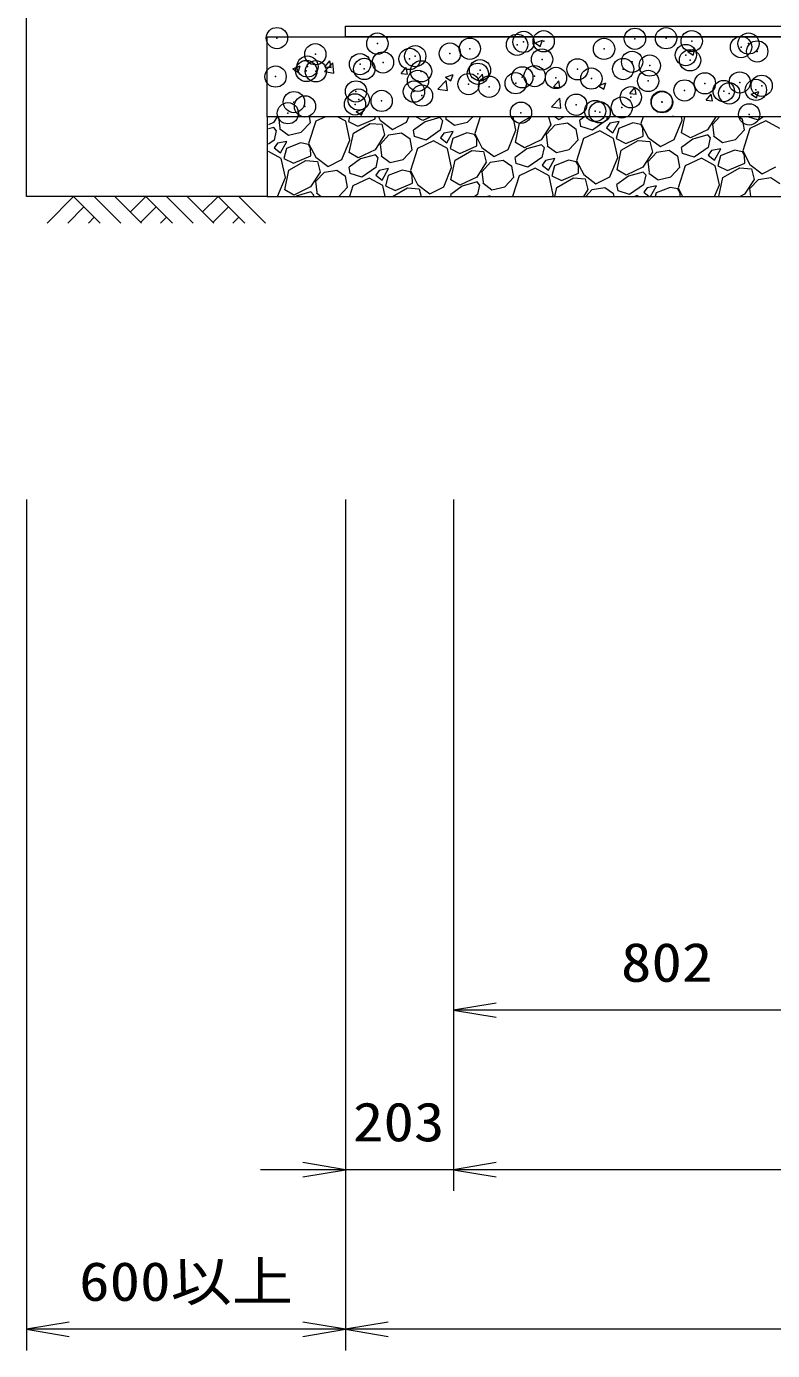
# Model space of a CAD drawing. Units: millimetres at full size. Extents: x 0 to 33600, y -55520 to -31760.
# Drawn here: x 17105 to 18508, y -42456 to -39966 of the extents above; entities that cross this region are included whole.
import ezdxf
from ezdxf.enums import TextEntityAlignment as Align

# ---------------------------------------------------------------- set-up
doc = ezdxf.new("R2010")
doc.units = ezdxf.units.MM
doc.header["$LTSCALE"] = 80.0044
doc.header["$PDMODE"] = 32
doc.header["$PDSIZE"] = 40
for name, color, linetype, lineweight in [('0_2', 4, 'Continuous', 13), ('寸法', 6, 'Continuous', 13), ('ﾊｯﾁﾝｸﾞ', 4, 'Continuous', 9)]:
    doc.layers.add(name, color=color, linetype=linetype, lineweight=lineweight)
doc.styles.add('ＭＳ ゴシック', font='')
doc.styles.get('ＭＳ ゴシック').set_extended_font_data('MS Gothic')

# ---------------------------------------------------------------- blocks, each defined once
blk = doc.blocks.new('open_arrow')
at = {"color": 0, "linetype": 'Continuous', "lineweight": -2}
blk.add_lwpolyline([(7.5, 1.25), (0, 0), (7.5, -1.25)], dxfattribs=at)

msp = doc.modelspace()

# ---------------------------------------------------------------- linework, layer by layer
at = {"layer": '0_2'}
msp.add_lwpolyline([(17557.5, -40286), (17105, -40286), (17105, -38283)], dxfattribs=at)
at = {"layer": '0_2', "color": 7}
for points in [[(17705, -39966), (18782.5, -39966), (18782.5, -39986), (17705, -39986)], [(17557.5, -39986), (18782.5, -39986), (18782.5, -40569), (20182.5, -40569), (20182.5, -39986), (27440.5, -39986), (26262.5, -39986), (27587.5, -39986), (27587.5, -40136), (26412.5, -40136), (27588, -40136), (20332.5, -40136), (20332.5, -40719), (18632.5, -40719), (18632.5, -40136), (17557.5, -40136)], [(17557.5, -40286), (18632.5, -40286), (18632.5, -40136), (17557.5, -40136)]]:
    msp.add_lwpolyline(points, close=True, dxfattribs=at)
at = {"layer": '寸法'}
for p, q in [((17105, -40856), (17105, -42456)), ((17705, -40856), (17705, -42456)), ((17705, -40856), (17705, -42156)), ((17705, -40856), (17705, -42456)), ((17908, -40856), (17908, -42156)), ((17908, -40856), (17908, -41856)), ((17908, -40856), (17908, -42156)), ((18710, -41816), (17908, -41816)), ((18068, -42116), (17545, -42116)), ((27237, -42116), (17908, -42116)), ((17705, -42416), (17105, -42416)), ((27440, -42416), (17705, -42416))]:
    msp.add_line(p, q, dxfattribs=at)
at = {"layer": 'ﾊｯﾁﾝｸﾞ'}
for p, q in [((17780.93, -39986), (17783.85, -39987.97)), ((17783.85, -39987.97), (17784.51, -39986)), ((18061.33, -39997.28), (18075.33, -39991.9)), ((18061.33, -39997.28), (18071.28, -40003.99)), ((18071.28, -40003.99), (18075.33, -39991.9)), ((18348.75, -40013.3), (18362.76, -40007.92)), ((18358.7, -40020.01), (18362.76, -40007.92)), ((17665.9, -40042.43), (17675.54, -40030.94)), ((17677.85, -40043.48), (17675.54, -40030.94)), ((18348.75, -40013.3), (18358.7, -40020.01)), ((17605.86, -40045.77), (17619.86, -40040.39)), ((17605.86, -40045.77), (17615.81, -40052.48)), ((17615.81, -40052.48), (17619.86, -40040.39)), ((17665.28, -40051.14), (17683.07, -40053.9)), ((17665.32, -40051.1), (17680.9, -40034.86)), ((17665.9, -40042.43), (17677.85, -40043.48)), ((17683.07, -40053.9), (17680.86, -40034.91)), ((17809.35, -40054.98), (17818.99, -40043.49)), ((17809.35, -40054.98), (17821.3, -40056.03)), ((17821.3, -40056.03), (17818.99, -40043.49)), ((17893.28, -40061.79), (17907.29, -40056.41)), ((17903.23, -40068.5), (17907.29, -40056.41)), ((17952.8, -40067.53), (17962.44, -40056.04)), ((17964.75, -40068.58), (17962.44, -40056.04)), ((17878.77, -40084.2), (17894.35, -40067.97)), ((17893.28, -40061.79), (17903.23, -40068.5)), ((17896.52, -40087.01), (17894.31, -40068.01)), ((17952.8, -40067.53), (17964.75, -40068.58)), ((18096.25, -40080.08), (18105.89, -40068.59)), ((18096.25, -40080.08), (18108.21, -40081.13)), ((18108.2, -40081.13), (18105.89, -40068.6)), ((18180.71, -40077.8), (18194.71, -40072.43)), ((18180.71, -40077.8), (18190.66, -40084.51)), ((18190.66, -40084.51), (18194.71, -40072.43)), ((18239.7, -40092.64), (18249.35, -40081.14)), ((18251.66, -40093.68), (18249.34, -40081.15)), ((17878.73, -40084.25), (17896.52, -40087.01)), ((18092.22, -40117.31), (18107.8, -40101.07)), ((18109.97, -40120.11), (18107.76, -40101.12)), ((18239.7, -40092.63), (18251.66, -40093.68)), ((18383.16, -40105.19), (18392.8, -40093.69)), ((18383.16, -40105.19), (18395.11, -40106.23)), ((18395.11, -40106.23), (18392.8, -40093.7)), ((18468.14, -40093.82), (18482.14, -40088.45)), ((18468.14, -40093.82), (18478.08, -40100.53)), ((18478.08, -40100.53), (18482.14, -40088.45)), ((17725.24, -40126.29), (17739.24, -40120.92)), ((17725.24, -40126.29), (17735.19, -40133)), ((17735.19, -40133), (17739.24, -40120.92)), ((18092.18, -40117.35), (18109.97, -40120.11)), ((17569.34, -40146.92), (17560, -40151.36)), ((17569.9, -40156.29), (17560, -40159.13)), ((17576.26, -40136), (17569.34, -40146.92)), ((17574.61, -40161.66), (17569.9, -40156.29)), ((17579.36, -40136.28), (17579.62, -40136)), ((17581.89, -40157.46), (17579.36, -40136.28)), ((17621.86, -40165.09), (17638.97, -40147.13)), ((17648.86, -40144.66), (17635.67, -40186.22)), ((17638.97, -40147.13), (17636.94, -40136)), ((17667.22, -40136), (17648.86, -40144.66)), ((17705.3, -40144.4), (17689.86, -40136)), ((17713.1, -40180.31), (17705.3, -40144.4)), ((17712.67, -40136), (17710.33, -40144.73)), ((17710.33, -40144.73), (17728.43, -40153.68)), ((17719.81, -40166.74), (17751.33, -40148.54)), ((17728.43, -40153.68), (17760.84, -40139.82)), ((17751.33, -40148.54), (17773.39, -40150.35)), ((17760.84, -40139.82), (17760.78, -40136)), ((17767.12, -40136), (17770.41, -40142.38)), ((17770.41, -40142.38), (17793.41, -40159.81)), ((17773.39, -40150.35), (17778.34, -40170.13)), ((17793.41, -40159.81), (17819.57, -40146.33)), ((17819.57, -40146.33), (17823.8, -40136)), ((17854.64, -40145.48), (17833, -40161.2)), ((17850.12, -40143.24), (17837.45, -40136)), ((17865.34, -40136), (17850.12, -40143.24)), ((17882.39, -40137.54), (17854.64, -40145.48)), ((17887.1, -40142.9), (17882.39, -40137.54)), ((17887.1, -40142.9), (17883.19, -40161.32)), ((17893.16, -40139.4), (17910.24, -40152.17)), ((17894.38, -40138.7), (17894.05, -40136)), ((17910.24, -40152.17), (17934.35, -40146.34)), ((17934.35, -40146.34), (17944.2, -40136)), ((17958.14, -40136), (17948.16, -40167.46)), ((18025.58, -40161.56), (18020.03, -40136)), ((18024.47, -40184.83), (18032.3, -40147.98)), ((18032.3, -40147.98), (18053.05, -40136)), ((18090.83, -40151.37), (18073.07, -40179.41)), ((18083.09, -40168.77), (18098.99, -40151.51)), ((18086.98, -40136), (18090.83, -40151.37)), ((18098.99, -40151.51), (18122.59, -40147.58)), ((18099.22, -40136), (18105.89, -40141.06)), ((18105.89, -40141.06), (18115.7, -40136)), ((18122.59, -40147.58), (18138.97, -40159.14)), ((18154.36, -40136), (18145.49, -40142.44)), ((18147.45, -40154.24), (18145.49, -40142.44)), ((18169.19, -40161.09), (18147.45, -40154.24)), ((18195.68, -40142.57), (18169.19, -40161.09)), ((18197.07, -40136), (18195.68, -40142.57)), ((18202.3, -40148.44), (18195.91, -40156.98)), ((18195.91, -40156.98), (18207.76, -40166.3)), ((18219.65, -40144.89), (18202.3, -40148.44)), ((18207.76, -40166.3), (18219.65, -40144.89)), ((18245.54, -40147.73), (18219.19, -40158.09)), ((18260.14, -40150.62), (18245.54, -40147.73)), ((18264.34, -40157.89), (18260.14, -40150.62)), ((18264.68, -40136), (18260.65, -40148.7)), ((18260.65, -40148.7), (18274.14, -40174.86)), ((18319.5, -40136), (18321.25, -40134.18)), ((18321.41, -40136), (18321.2, -40134.22)), ((18323.3, -40178.81), (18338.07, -40142.8)), ((18338.07, -40142.8), (18336.59, -40136)), ((18336.96, -40166.08), (18343.34, -40136)), ((18401.17, -40136), (18385.56, -40160.65)), ((18395.58, -40150.01), (18408.49, -40136)), ((18398.11, -40171.19), (18395.58, -40150.01)), ((18445.24, -40136), (18451.45, -40140.39)), ((18455.19, -40160.86), (18451.45, -40140.39)), ((18481.68, -40142.34), (18461.57, -40136)), ((18495.58, -40144.01), (18465.08, -40158.39)), ((18490.74, -40136), (18481.68, -40142.34)), ((18521.51, -40158.13), (18495.58, -40144.01)), ((17570.7, -40180.08), (17560, -40187.57)), ((17574.61, -40161.66), (17570.7, -40180.08)), ((17594.68, -40182.4), (17577.33, -40185.96)), ((17580.68, -40158.16), (17597.75, -40170.93)), ((17582.79, -40203.82), (17594.68, -40182.4)), ((17597.75, -40170.93), (17621.86, -40165.09)), ((17698.32, -40216.33), (17713.1, -40180.31)), ((17711.98, -40203.59), (17719.81, -40166.74)), ((17778.34, -40170.13), (17760.58, -40198.16)), ((17770.61, -40187.53), (17786.51, -40170.26)), ((17786.51, -40170.26), (17810.1, -40166.34)), ((17810.1, -40166.34), (17826.48, -40177.9)), ((17830.22, -40198.37), (17826.48, -40177.9)), ((17834.97, -40173), (17833, -40161.2)), ((17856.7, -40179.85), (17834.97, -40173)), ((17870.6, -40181.52), (17840.1, -40195.9)), ((17883.19, -40161.32), (17856.7, -40179.85)), ((17896.54, -40195.65), (17870.6, -40181.52)), ((17889.81, -40167.2), (17883.43, -40175.74)), ((17883.43, -40175.74), (17895.28, -40185.06)), ((17907.16, -40163.65), (17889.81, -40167.2)), ((17895.28, -40185.06), (17907.16, -40163.65)), ((17906.7, -40176.85), (17901.58, -40195.97)), ((17933.05, -40166.49), (17906.7, -40176.85)), ((17947.65, -40169.37), (17933.05, -40166.49)), ((17951.85, -40176.65), (17947.65, -40169.37)), ((17948.16, -40167.46), (17961.65, -40193.62)), ((17952.09, -40191.06), (17951.85, -40176.65)), ((18010.81, -40197.57), (18025.58, -40161.56)), ((18073.07, -40179.41), (18041.36, -40194.48)), ((18085.62, -40189.94), (18083.09, -40168.77)), ((18125.59, -40197.58), (18142.7, -40179.62)), ((18142.7, -40179.62), (18138.97, -40159.14)), ((18152.59, -40177.14), (18139.4, -40218.7)), ((18183.09, -40162.77), (18152.59, -40177.14)), ((18209.03, -40176.89), (18183.09, -40162.77)), ((18216.83, -40212.8), (18209.03, -40176.89)), ((18219.19, -40158.09), (18214.06, -40177.22)), ((18214.06, -40177.22), (18232.16, -40186.17)), ((18223.54, -40199.23), (18255.06, -40181.03)), ((18232.16, -40186.17), (18264.57, -40172.3)), ((18255.06, -40181.03), (18277.12, -40182.84)), ((18264.57, -40172.3), (18264.34, -40157.89)), ((18274.14, -40174.86), (18297.14, -40192.3)), ((18297.14, -40192.3), (18323.3, -40178.81)), ((18358.37, -40177.96), (18336.73, -40193.69)), ((18353.85, -40175.73), (18336.96, -40166.08)), ((18385.56, -40160.65), (18353.85, -40175.73)), ((18386.12, -40170.02), (18358.37, -40177.96)), ((18390.83, -40175.39), (18386.12, -40170.02)), ((18390.83, -40175.39), (18386.92, -40193.81)), ((18396.89, -40171.89), (18413.97, -40184.66)), ((18413.97, -40184.66), (18438.08, -40178.82)), ((18438.08, -40178.82), (18455.19, -40160.86)), ((18465.08, -40158.39), (18451.89, -40199.95)), ((17584.05, -40214.4), (17560, -40201.31)), ((17577.33, -40185.96), (17570.94, -40194.49)), ((17570.94, -40194.49), (17582.79, -40203.82)), ((17594.21, -40195.6), (17589.09, -40214.73)), ((17620.56, -40185.24), (17594.21, -40195.6)), ((17635.16, -40188.13), (17620.56, -40185.24)), ((17639.36, -40195.4), (17635.16, -40188.13)), ((17635.67, -40186.22), (17649.16, -40212.38)), ((17639.6, -40209.82), (17639.36, -40195.4)), ((17728.87, -40213.24), (17711.98, -40203.59)), ((17760.58, -40198.16), (17728.87, -40213.24)), ((17761.15, -40207.54), (17733.4, -40215.48)), ((17765.86, -40212.9), (17761.15, -40207.54)), ((17773.13, -40208.7), (17770.61, -40187.53)), ((17813.11, -40216.34), (17830.22, -40198.37)), ((17840.1, -40195.9), (17826.92, -40237.46)), ((17904.34, -40231.56), (17896.54, -40195.65)), ((17901.58, -40195.97), (17919.68, -40204.92)), ((17911.05, -40217.98), (17942.58, -40199.78)), ((17919.68, -40204.92), (17952.09, -40191.06)), ((17942.58, -40199.78), (17964.64, -40201.6)), ((17961.65, -40193.62), (17984.65, -40211.06)), ((17964.64, -40201.6), (17969.59, -40221.37)), ((17984.65, -40211.06), (18010.81, -40197.57)), ((18045.88, -40196.72), (18024.25, -40212.44)), ((18041.36, -40194.48), (18024.47, -40184.83)), ((18073.63, -40188.78), (18045.88, -40196.72)), ((18078.34, -40194.14), (18073.63, -40188.78)), ((18078.34, -40194.14), (18074.43, -40212.57)), ((18084.41, -40190.64), (18101.48, -40203.42)), ((18101.48, -40203.42), (18125.59, -40197.58)), ((18215.72, -40236.08), (18223.54, -40199.23)), ((18282.07, -40202.61), (18264.31, -40230.65)), ((18274.34, -40220.01), (18290.24, -40202.75)), ((18277.12, -40182.84), (18282.07, -40202.61)), ((18290.24, -40202.75), (18313.84, -40198.83)), ((18313.84, -40198.83), (18330.21, -40210.39)), ((18338.7, -40205.49), (18336.73, -40193.69)), ((18360.43, -40212.34), (18338.7, -40205.49)), ((18386.92, -40193.81), (18360.43, -40212.34)), ((18393.54, -40199.69), (18387.16, -40208.22)), ((18410.89, -40196.14), (18393.54, -40199.69)), ((18399.01, -40217.55), (18410.89, -40196.14)), ((18436.78, -40198.97), (18410.43, -40209.34)), ((18451.38, -40201.86), (18436.78, -40198.97)), ((18455.58, -40209.13), (18451.38, -40201.86)), ((18451.89, -40199.95), (18465.38, -40226.11)), ((17591.85, -40250.31), (17584.05, -40214.4)), ((17589.09, -40214.73), (17607.19, -40223.68)), ((17598.56, -40236.74), (17630.09, -40218.54)), ((17607.19, -40223.68), (17639.6, -40209.82)), ((17630.09, -40218.54), (17652.15, -40220.35)), ((17649.16, -40212.38), (17672.16, -40229.81)), ((17652.15, -40220.35), (17657.1, -40240.13)), ((17672.16, -40229.81), (17698.32, -40216.33)), ((17733.4, -40215.48), (17711.76, -40231.2)), ((17713.72, -40243), (17711.76, -40231.2)), ((17761.95, -40231.32), (17735.46, -40249.85)), ((17765.86, -40212.9), (17761.95, -40231.32)), ((17771.92, -40209.4), (17788.99, -40222.17)), ((17788.99, -40222.17), (17813.11, -40216.34)), ((17889.57, -40267.57), (17904.34, -40231.56)), ((17903.23, -40254.83), (17911.05, -40217.98)), ((17969.59, -40221.37), (17951.83, -40249.41)), ((17961.85, -40238.77), (17977.75, -40221.51)), ((17977.75, -40221.51), (18001.35, -40217.58)), ((18001.35, -40217.58), (18017.72, -40229.14)), ((18021.46, -40249.62), (18017.72, -40229.14)), ((18026.21, -40224.24), (18024.25, -40212.44)), ((18047.95, -40231.09), (18026.21, -40224.24)), ((18074.43, -40212.57), (18047.95, -40231.09)), ((18081.06, -40218.44), (18074.67, -40226.98)), ((18074.67, -40226.98), (18086.52, -40236.3)), ((18098.41, -40214.89), (18081.06, -40218.44)), ((18086.52, -40236.3), (18098.41, -40214.89)), ((18097.94, -40228.09), (18092.82, -40247.22)), ((18124.29, -40217.73), (18097.94, -40228.09)), ((18138.89, -40220.62), (18124.29, -40217.73)), ((18143.09, -40227.89), (18138.89, -40220.62)), ((18139.41, -40218.7), (18152.89, -40244.86)), ((18143.33, -40242.3), (18143.09, -40227.89)), ((18202.05, -40248.81), (18216.83, -40212.8)), ((18264.31, -40230.65), (18232.6, -40245.73)), ((18276.86, -40241.19), (18274.34, -40220.01)), ((18316.84, -40248.82), (18333.95, -40230.86)), ((18333.95, -40230.86), (18330.21, -40210.39)), ((18343.83, -40228.39), (18330.65, -40269.95)), ((18374.33, -40214.01), (18343.83, -40228.39)), ((18400.27, -40228.13), (18374.33, -40214.01)), ((18387.16, -40208.22), (18399.01, -40217.55)), ((18408.07, -40264.05), (18400.27, -40228.13)), ((18410.43, -40209.34), (18405.31, -40228.46)), ((18405.31, -40228.46), (18423.41, -40237.41)), ((18414.78, -40250.47), (18446.31, -40232.27)), ((18423.41, -40237.41), (18455.82, -40223.55)), ((18446.31, -40232.27), (18468.37, -40234.08)), ((18455.82, -40223.55), (18455.58, -40209.13)), ((18465.38, -40226.11), (18488.38, -40243.54)), ((18488.38, -40243.54), (18514.54, -40230.06)), ((17577.21, -40286), (17591.85, -40250.31)), ((17590.74, -40273.59), (17598.56, -40236.74)), ((17657.1, -40240.13), (17639.34, -40268.16)), ((17649.36, -40257.53), (17665.26, -40240.26)), ((17665.26, -40240.26), (17688.86, -40236.34)), ((17688.86, -40236.34), (17705.24, -40247.9)), ((17708.97, -40268.37), (17705.24, -40247.9)), ((17735.46, -40249.85), (17713.72, -40243)), ((17749.36, -40251.52), (17718.86, -40265.9)), ((17775.3, -40265.65), (17749.36, -40251.52)), ((17768.57, -40237.2), (17762.18, -40245.74)), ((17762.18, -40245.74), (17774.03, -40255.06)), ((17785.92, -40233.65), (17768.57, -40237.2)), ((17774.03, -40255.06), (17785.92, -40233.65)), ((17785.46, -40246.85), (17780.33, -40265.97)), ((17811.81, -40236.49), (17785.46, -40246.85)), ((17826.41, -40239.37), (17811.81, -40236.49)), ((17830.61, -40246.65), (17826.41, -40239.37)), ((17826.92, -40237.46), (17840.41, -40263.62)), ((17830.84, -40261.06), (17830.61, -40246.65)), ((17920.12, -40264.48), (17903.23, -40254.83)), ((17951.83, -40249.41), (17920.12, -40264.48)), ((17964.38, -40259.94), (17961.85, -40238.77)), ((18004.35, -40267.58), (18021.46, -40249.62)), ((18031.35, -40247.14), (18019.02, -40286)), ((18061.85, -40232.77), (18031.35, -40247.14)), ((18087.78, -40246.89), (18061.85, -40232.77)), ((18095.58, -40282.8), (18087.78, -40246.89)), ((18092.82, -40247.22), (18110.92, -40256.17)), ((18102.3, -40269.23), (18133.82, -40251.03)), ((18110.92, -40256.17), (18143.33, -40242.3)), ((18133.82, -40251.03), (18155.88, -40252.84)), ((18152.89, -40244.86), (18175.89, -40262.3)), ((18155.88, -40252.84), (18160.83, -40272.61)), ((18175.89, -40262.3), (18202.05, -40248.81)), ((18237.13, -40247.96), (18215.49, -40263.69)), ((18232.6, -40245.73), (18215.72, -40236.08)), ((18264.88, -40240.02), (18237.13, -40247.96)), ((18269.59, -40245.39), (18264.88, -40240.02)), ((18269.59, -40245.39), (18265.68, -40263.81)), ((18275.65, -40241.89), (18292.73, -40254.66)), ((18292.73, -40254.66), (18316.84, -40248.82)), ((18407.24, -40286), (18414.78, -40250.47)), ((18473.32, -40253.86), (18455.56, -40281.89)), ((18465.58, -40271.26), (18481.48, -40253.99)), ((18468.37, -40234.08), (18473.32, -40253.86)), ((18481.48, -40253.99), (18505.08, -40250.07)), ((18505.08, -40250.07), (18521.45, -40261.63)), ((17607.63, -40283.24), (17590.74, -40273.59)), ((17639.34, -40268.16), (17607.63, -40283.24)), ((17639.9, -40277.54), (17612.15, -40285.48)), ((17644.61, -40282.9), (17639.9, -40277.54)), ((17651.89, -40278.7), (17649.36, -40257.53)), ((17650.68, -40279.4), (17659.5, -40286)), ((17692.18, -40286), (17708.97, -40268.37)), ((17718.86, -40265.9), (17712.48, -40286)), ((17779.72, -40286), (17775.3, -40265.65)), ((17780.33, -40265.97), (17798.43, -40274.92)), ((17793.24, -40286), (17821.33, -40269.78)), ((17798.43, -40274.92), (17830.84, -40261.06)), ((17821.33, -40269.78), (17843.39, -40271.6)), ((17840.41, -40263.62), (17863.41, -40281.06)), ((17843.39, -40271.6), (17847, -40286)), ((17863.41, -40281.06), (17889.57, -40267.57)), ((17924.64, -40266.72), (17903, -40282.44)), ((17952.39, -40258.78), (17924.64, -40266.72)), ((17957.1, -40264.14), (17952.39, -40258.78)), ((17957.1, -40264.14), (17953.19, -40282.57)), ((17963.16, -40260.64), (17980.24, -40273.42)), ((17980.24, -40273.42), (18004.35, -40267.58)), ((18098.73, -40286), (18102.3, -40269.23)), ((18160.83, -40272.61), (18152.35, -40286)), ((18156.79, -40286), (18168.99, -40272.75)), ((18168.99, -40272.75), (18192.59, -40268.83)), ((18192.59, -40268.83), (18208.97, -40280.39)), ((18209.99, -40286), (18208.97, -40280.39)), ((18217.45, -40275.49), (18215.49, -40263.69)), ((18239.19, -40282.34), (18217.45, -40275.49)), ((18265.68, -40263.81), (18239.19, -40282.34)), ((18272.3, -40269.69), (18265.91, -40278.22)), ((18265.91, -40278.22), (18275.8, -40286)), ((18289.65, -40266.14), (18272.3, -40269.69)), ((18278.62, -40286), (18289.65, -40266.14)), ((18289.19, -40279.34), (18287.4, -40286)), ((18315.54, -40268.97), (18289.19, -40279.34)), ((18330.14, -40271.86), (18315.54, -40268.97)), ((18334.34, -40279.13), (18330.14, -40271.86)), ((18330.65, -40269.95), (18338.93, -40286)), ((18334.45, -40286), (18334.34, -40279.13)), ((18399.06, -40286), (18408.07, -40264.05)), ((18455.56, -40281.89), (18446.92, -40286)), ((18467.34, -40286), (18465.58, -40271.26)), ((17143.62, -40336), (17193.62, -40286)), ((17182.51, -40336), (17213.06, -40305.45)), ((17193.62, -40286), (17243.62, -40336)), ((17232.51, -40286), (17282.51, -40336)), ((17271.4, -40286), (17321.4, -40336)), ((17300.45, -40315.05), (17329.5, -40286)), ((17319.89, -40334.5), (17348.94, -40305.45)), ((17329.5, -40286), (17379.5, -40336)), ((17368.39, -40286), (17418.39, -40336)), ((17407.28, -40286), (17457.28, -40336)), ((17436.33, -40315.05), (17465.38, -40286)), ((17455.78, -40334.5), (17484.83, -40305.45)), ((17465.38, -40286), (17515.38, -40336)), ((17504.27, -40286), (17554.27, -40336)), ((17612.15, -40285.48), (17611.43, -40286)), ((17644.61, -40282.9), (17643.96, -40286)), ((17903.6, -40286), (17903, -40282.44)), ((17953.19, -40282.57), (17948.28, -40286)), ((17977.16, -40284.89), (17971.75, -40286)), ((17976.55, -40286), (17977.16, -40284.89)), ((18094.27, -40286), (18095.58, -40282.8)), ((18253.09, -40284.01), (18248.87, -40286)), ((18256.74, -40286), (18253.09, -40284.01)), ((17221.4, -40336), (17232.51, -40324.89)), ((17357.28, -40336), (17368.39, -40324.89)), ((17493.16, -40336), (17504.27, -40324.89))]:
    msp.add_line(p, q, dxfattribs=at)
for p in [(17575.98, -39988.26), (17764.91, -39998.53), (18027.61, -40000.76), (18039.82, -39995.35), (18077.68, -39994.17), (18249.3, -39989.49), (18307.84, -39988.43), (18356.07, -39994), (18462.83, -39998.51), (17648.27, -40018.55), (17825.56, -40027.36), (17836.11, -40022.24), (17901.3, -40017.39), (17938.8, -40008.16), (18191.2, -40008.45), (18344.98, -40020.05), (18448.85, -40005.06), (18479.25, -40013.26), (17631.21, -40050.04), (17633.52, -40041.73), (17649.18, -40050.58), (17732.24, -40037.24), (17740.28, -40046.24), (17775.49, -40033.95), (17847.05, -40050.75), (17957.93, -40048.5), (18074.57, -40028.47), (18141.27, -40046.94), (18227.12, -40046.45), (18243.95, -40032.86), (18277.19, -40039.86), (18352.94, -40029.89), (17573.43, -40060.55), (17841.29, -40068.52), (17936.37, -40074.74), (17953.81, -40055.26), (18025.07, -40073.05), (18037.39, -40061.93), (18060.58, -40059.77), (18100.81, -40063.08), (18167.34, -40064.28), (18274.11, -40068.79), (18380.87, -40073.3), (18446.42, -40071.64), (18487.63, -40077.82), (17724.65, -40088.54), (17833.68, -40088.82), (17848.69, -40096.27), (17975, -40079.64), (18241.52, -40099.43), (18342.54, -40086.63), (18416.22, -40087.74), (18426.63, -40092.14), (18476.7, -40085.55), (17608.02, -40108.56), (17628.78, -40116.62), (17722.87, -40112.84), (17729.8, -40103.81), (17772.94, -40106.24), (18138.83, -40113.52), (18174.51, -40125.33), (18182.95, -40127.79), (18224.58, -40118.74), (18299.58, -40107.76), (18300.32, -40108.77), (17596.56, -40129.46), (18034.96, -40128.51), (18464.14, -40131.66)]:
    msp.add_point(p, dxfattribs=at)

# ---------------------------------------------------------------- block references
at = {"layer": '寸法', "xscale": 10.7, "yscale": 10.7}
for p in [(17908, -41816), (17908, -42116), (17908, -42116), (17105, -42416), (17705, -42416)]:
    msp.add_blockref('open_arrow', p, dxfattribs=at)
at = {"layer": '寸法', "xscale": 10.7, "yscale": 10.7, "rotation": 180}
for p in [(17705, -42116), (17705, -42416)]:
    msp.add_blockref('open_arrow', p, dxfattribs=at)

# ---------------------------------------------------------------- texts
at = {"layer": '寸法', "style": 'ＭＳ ゴシック', "width": 1.15}
for s, p in [('802', (18309, -41726)), ('203', (17805, -42026)), ('600以上', (17405, -42326))]:
    msp.add_text(s, height=73.31, dxfattribs=at).set_placement(p, align=Align.MIDDLE_CENTER)

doc.saveas('drawing.dxf')
